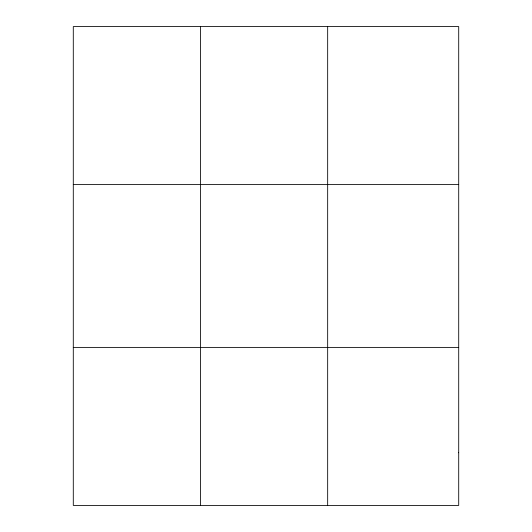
<?xml version="1.0" encoding="UTF-8"?>
<svg xmlns="http://www.w3.org/2000/svg" width="532" height="532" viewBox="0 0 532 532"><rect width="100%" height="100%" fill="white"/><g stroke="black" fill="none" stroke-linecap="round" stroke-linejoin="round"><path stroke-width="0.8" d="M200.478 26.6L200.478 505.4M327.665 26.6L327.665 505.4M73.29 184.604L458.71 184.604M73.29 347.396L458.71 347.396M458.71 452.732L458.71 505.4L73.29 505.4L73.29 26.6L458.71 26.6L458.71 452.732"/></g></svg>
